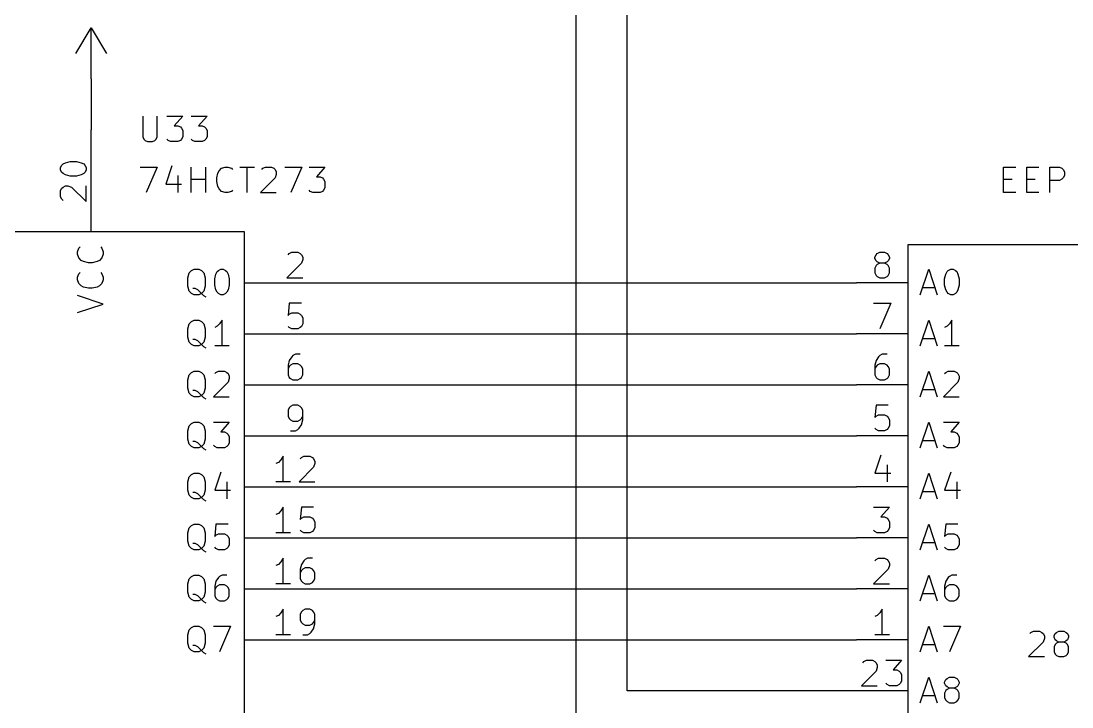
# Model space of a CAD drawing. Extents: x 0.4 to 11.3, y -7.9 to -0.4.
# Drawn here: x 3.512 to 5.572, y -5.432 to -4.086 of the extents above; entities that cross this region are included whole.
import ezdxf

# ---------------------------------------------------------------- set-up
doc = ezdxf.new("R2010")
doc.units = 0
doc.header["$MEASUREMENT"] = 0
for name, color, linetype in [('CYAN2', 4, 'CONTINUOUS'), ('GREEN3', 91, 'CONTINUOUS'), ('LYELLOW', 51, 'CONTINUOUS'), ('RED2', 1, 'CONTINUOUS'), ('RED3', 11, 'CONTINUOUS')]:
    doc.layers.add(name, color=color, linetype=linetype)

msp = doc.modelspace()

# ---------------------------------------------------------------- linework, layer by layer
at = {"layer": 'CYAN2', "linetype": 'CONTINUOUS'}
for p, q in [((3.7507, -4.2728), (3.7507, -4.3133)), ((3.7792, -4.3133), (3.7792, -4.2728)), ((3.7983, -4.2728), (3.8292, -4.2728)), ((3.8292, -4.2728), (3.8126, -4.2919)), ((3.8459, -4.2728), (3.8769, -4.2728)), ((3.8769, -4.2728), (3.8602, -4.2919)), ((3.8126, -4.2919), (3.8197, -4.2919)), ((3.8197, -4.2919), (3.8245, -4.2942)), ((3.8245, -4.2942), (3.8269, -4.2966)), ((3.8269, -4.2966), (3.8292, -4.3014)), ((3.8292, -4.3014), (3.8292, -4.3133)), ((3.8602, -4.2919), (3.8673, -4.2919)), ((3.8673, -4.2919), (3.8721, -4.2942)), ((3.8721, -4.2942), (3.8745, -4.2966)), ((3.8745, -4.2966), (3.8769, -4.3014)), ((3.8769, -4.3014), (3.8769, -4.3133)), ((3.7507, -4.3133), (3.753, -4.318)), ((3.753, -4.318), (3.7554, -4.3204)), ((3.7554, -4.3204), (3.7602, -4.3228)), ((3.7602, -4.3228), (3.7697, -4.3228)), ((3.7697, -4.3228), (3.7745, -4.3204)), ((3.7745, -4.3204), (3.7769, -4.318)), ((3.7769, -4.318), (3.7792, -4.3133)), ((3.8007, -4.3204), (3.7983, -4.318)), ((3.8054, -4.3228), (3.8007, -4.3204)), ((3.8197, -4.3228), (3.8054, -4.3228)), ((3.8245, -4.3204), (3.8197, -4.3228)), ((3.8269, -4.318), (3.8245, -4.3204)), ((3.8292, -4.3133), (3.8269, -4.318)), ((3.8483, -4.3204), (3.8459, -4.318)), ((3.853, -4.3228), (3.8483, -4.3204)), ((3.8673, -4.3228), (3.853, -4.3228)), ((3.8721, -4.3204), (3.8673, -4.3228)), ((3.8745, -4.318), (3.8721, -4.3204)), ((3.8769, -4.3133), (3.8745, -4.318)), ((3.7459, -4.3728), (3.7792, -4.3728)), ((3.7792, -4.3728), (3.7578, -4.4228)), ((3.8078, -4.3704), (3.7959, -4.4061)), ((3.8459, -4.4228), (3.8459, -4.3728)), ((3.8745, -4.4228), (3.8745, -4.3728)), ((3.8959, -4.3942), (3.8983, -4.3847)), ((3.8983, -4.3847), (3.9007, -4.3799)), ((3.9007, -4.3799), (3.9054, -4.3752)), ((3.9054, -4.3752), (3.9126, -4.3728)), ((3.9126, -4.3728), (3.9173, -4.3728)), ((3.9173, -4.3728), (3.9245, -4.3752)), ((3.9245, -4.3752), (3.9269, -4.3776)), ((3.9411, -4.3728), (3.9697, -4.3728)), ((3.9554, -4.4228), (3.9554, -4.3728)), ((3.984, -4.3776), (3.9864, -4.3752)), ((3.9864, -4.3752), (3.9911, -4.3728)), ((3.9911, -4.3728), (4.003, -4.3728)), ((4.003, -4.3728), (4.0078, -4.3752)), ((4.0078, -4.3752), (4.0102, -4.3776)), ((4.0102, -4.3776), (4.0126, -4.3823)), ((4.0126, -4.3871), (4.0102, -4.3942)), ((4.0126, -4.3823), (4.0126, -4.3871)), ((4.0292, -4.3728), (4.0626, -4.3728)), ((4.0626, -4.3728), (4.0411, -4.4228)), ((4.0769, -4.3728), (4.1078, -4.3728)), ((4.1078, -4.3728), (4.0911, -4.3919)), ((5.4381, -4.4228), (5.4381, -4.3728)), ((5.4381, -4.3728), (5.4619, -4.3728)), ((5.4833, -4.4228), (5.4833, -4.3728)), ((5.4833, -4.3728), (5.5071, -4.3728)), ((5.5286, -4.4228), (5.5286, -4.3728)), ((5.5286, -4.3728), (5.5476, -4.3728)), ((5.5476, -4.3728), (5.5524, -4.3752)), ((5.5524, -4.3752), (5.5548, -4.3776)), ((5.5548, -4.3776), (5.5571, -4.3823)), ((5.5571, -4.3823), (5.5571, -4.3895)), ((3.7959, -4.4061), (3.8269, -4.4061)), ((3.8197, -4.3895), (3.8197, -4.4228)), ((3.8459, -4.3966), (3.8745, -4.3966)), ((3.8959, -4.4014), (3.8959, -4.3942)), ((3.8983, -4.4109), (3.8959, -4.4014)), ((4.0102, -4.3942), (3.9816, -4.4228)), ((4.0911, -4.3919), (4.0983, -4.3919)), ((4.0983, -4.3919), (4.103, -4.3942)), ((4.103, -4.3942), (4.1054, -4.3966)), ((4.1054, -4.3966), (4.1078, -4.4014)), ((4.1078, -4.4014), (4.1078, -4.4133)), ((5.4381, -4.3966), (5.4548, -4.3966)), ((5.4833, -4.3966), (5.5, -4.3966)), ((5.5476, -4.399), (5.5286, -4.399)), ((5.5524, -4.3966), (5.5476, -4.399)), ((5.5548, -4.3942), (5.5524, -4.3966)), ((5.5571, -4.3895), (5.5548, -4.3942)), ((3.9007, -4.4157), (3.8983, -4.4109)), ((3.9054, -4.4204), (3.9007, -4.4157)), ((3.9126, -4.4228), (3.9054, -4.4204)), ((3.9173, -4.4228), (3.9126, -4.4228)), ((3.9245, -4.4204), (3.9173, -4.4228)), ((3.9269, -4.418), (3.9245, -4.4204)), ((3.9816, -4.4228), (4.0126, -4.4228)), ((4.0792, -4.4204), (4.0769, -4.418)), ((4.084, -4.4228), (4.0792, -4.4204)), ((4.0983, -4.4228), (4.084, -4.4228)), ((4.103, -4.4204), (4.0983, -4.4228)), ((4.1054, -4.418), (4.103, -4.4204)), ((4.1078, -4.4133), (4.1054, -4.418)), ((5.4619, -4.4228), (5.4381, -4.4228)), ((5.5071, -4.4228), (5.4833, -4.4228)), ((3.6255, -4.5319), (3.6279, -4.5295)), ((3.6684, -4.5295), (3.6708, -4.5319)), ((3.6231, -4.539), (3.6255, -4.5319)), ((3.6231, -4.5438), (3.6231, -4.539)), ((3.6255, -4.5509), (3.6231, -4.5438)), ((3.6303, -4.5557), (3.6255, -4.5509)), ((3.6708, -4.5509), (3.666, -4.5557)), ((3.6708, -4.5319), (3.6731, -4.539)), ((3.6731, -4.5438), (3.6708, -4.5509)), ((3.6731, -4.539), (3.6731, -4.5438)), ((3.635, -4.5581), (3.6303, -4.5557)), ((3.6446, -4.5605), (3.635, -4.5581)), ((3.6517, -4.5605), (3.6446, -4.5605)), ((3.6612, -4.5581), (3.6517, -4.5605)), ((3.666, -4.5557), (3.6612, -4.5581)), ((3.6231, -4.589), (3.6255, -4.5819)), ((3.6231, -4.5938), (3.6231, -4.589)), ((3.6255, -4.5819), (3.6279, -4.5795)), ((3.6684, -4.5795), (3.6708, -4.5819)), ((3.6708, -4.5819), (3.6731, -4.589)), ((3.6731, -4.589), (3.6731, -4.5938)), ((3.8395, -4.5898), (3.8419, -4.5803)), ((3.8395, -4.6065), (3.8395, -4.5898)), ((3.8419, -4.5803), (3.8467, -4.5755)), ((3.8467, -4.5755), (3.8514, -4.5731)), ((3.8514, -4.5731), (3.8609, -4.5731)), ((3.8609, -4.5731), (3.8657, -4.5755)), ((3.8657, -4.5755), (3.8705, -4.5803)), ((3.8705, -4.5803), (3.8729, -4.5898)), ((3.8729, -4.5898), (3.8729, -4.6065)), ((3.8919, -4.5922), (3.8943, -4.5827)), ((3.8919, -4.6041), (3.8919, -4.5922)), ((3.8943, -4.5827), (3.8967, -4.5779)), ((3.8967, -4.5779), (3.899, -4.5755)), ((3.899, -4.5755), (3.9038, -4.5731)), ((3.9038, -4.5731), (3.9086, -4.5731)), ((3.9086, -4.5731), (3.9133, -4.5755)), ((3.9133, -4.5755), (3.9157, -4.5779)), ((3.9157, -4.5779), (3.9181, -4.5827)), ((3.9181, -4.5827), (3.9205, -4.5922)), ((3.9205, -4.5922), (3.9205, -4.6041)), ((5.2748, -4.6231), (5.2914, -4.5731)), ((5.2914, -4.5731), (5.3081, -4.6231)), ((5.3224, -4.5922), (5.3248, -4.5827)), ((5.3224, -4.6041), (5.3224, -4.5922)), ((5.3248, -4.5827), (5.3271, -4.5779)), ((5.3271, -4.5779), (5.3295, -4.5755)), ((5.3295, -4.5755), (5.3343, -4.5731)), ((5.3343, -4.5731), (5.339, -4.5731)), ((5.339, -4.5731), (5.3438, -4.5755)), ((5.3438, -4.5755), (5.3462, -4.5779)), ((5.3462, -4.5779), (5.3486, -4.5827)), ((5.3486, -4.5827), (5.351, -4.5922)), ((5.351, -4.5922), (5.351, -4.6041)), ((3.6255, -4.6009), (3.6231, -4.5938)), ((3.6303, -4.6057), (3.6255, -4.6009)), ((3.635, -4.6081), (3.6303, -4.6057)), ((3.6446, -4.6105), (3.635, -4.6081)), ((3.6517, -4.6105), (3.6446, -4.6105)), ((3.6612, -4.6081), (3.6517, -4.6105)), ((3.666, -4.6057), (3.6612, -4.6081)), ((3.6708, -4.6009), (3.666, -4.6057)), ((3.6731, -4.5938), (3.6708, -4.6009)), ((3.8419, -4.616), (3.8395, -4.6065)), ((3.8538, -4.6112), (3.849, -4.6112)), ((3.8586, -4.6136), (3.8538, -4.6112)), ((3.8657, -4.6208), (3.8586, -4.6136)), ((3.8729, -4.6065), (3.8705, -4.616)), ((3.8943, -4.6136), (3.8919, -4.6041)), ((3.8967, -4.6184), (3.8943, -4.6136)), ((3.9181, -4.6136), (3.9157, -4.6184)), ((3.9205, -4.6041), (3.9181, -4.6136)), ((5.2795, -4.6088), (5.3033, -4.6088)), ((5.3248, -4.6136), (5.3224, -4.6041)), ((5.3271, -4.6184), (5.3248, -4.6136)), ((5.3486, -4.6136), (5.3462, -4.6184)), ((5.351, -4.6041), (5.3486, -4.6136)), ((3.6731, -4.6414), (3.6231, -4.6248)), ((3.8467, -4.6208), (3.8419, -4.616)), ((3.8514, -4.6231), (3.8467, -4.6208)), ((3.8609, -4.6231), (3.8514, -4.6231)), ((3.8657, -4.6208), (3.8609, -4.6231)), ((3.8705, -4.616), (3.8657, -4.6208)), ((3.8705, -4.6255), (3.8657, -4.6208)), ((3.8752, -4.6279), (3.8705, -4.6255)), ((3.899, -4.6208), (3.8967, -4.6184)), ((3.9038, -4.6231), (3.899, -4.6208)), ((3.9086, -4.6231), (3.9038, -4.6231)), ((3.9133, -4.6208), (3.9086, -4.6231)), ((3.9157, -4.6184), (3.9133, -4.6208)), ((5.3295, -4.6208), (5.3271, -4.6184)), ((5.3343, -4.6231), (5.3295, -4.6208)), ((5.339, -4.6231), (5.3343, -4.6231)), ((5.3438, -4.6208), (5.339, -4.6231)), ((5.3462, -4.6184), (5.3438, -4.6208)), ((3.6231, -4.6581), (3.6731, -4.6414)), ((3.8419, -4.6803), (3.8467, -4.6755)), ((3.8467, -4.6755), (3.8514, -4.6731)), ((3.8514, -4.6731), (3.8609, -4.6731)), ((3.8609, -4.6731), (3.8657, -4.6755)), ((3.8657, -4.6755), (3.8705, -4.6803)), ((3.9062, -4.6731), (3.9014, -4.6803)), ((3.9062, -4.7231), (3.9062, -4.6731)), ((5.2748, -4.7231), (5.2914, -4.6731)), ((5.2914, -4.6731), (5.3081, -4.7231)), ((5.3367, -4.6731), (5.3319, -4.6803)), ((5.3367, -4.7231), (5.3367, -4.6731)), ((3.8395, -4.6898), (3.8419, -4.6803)), ((3.8395, -4.7065), (3.8395, -4.6898)), ((3.8705, -4.6803), (3.8729, -4.6898)), ((3.8729, -4.6898), (3.8729, -4.7065)), ((3.8967, -4.685), (3.8919, -4.6874)), ((3.9014, -4.6803), (3.8967, -4.685)), ((5.3271, -4.685), (5.3224, -4.6874)), ((5.3319, -4.6803), (5.3271, -4.685)), ((3.8419, -4.716), (3.8395, -4.7065)), ((3.8467, -4.7208), (3.8419, -4.716)), ((3.8538, -4.7112), (3.849, -4.7112)), ((3.8586, -4.7136), (3.8538, -4.7112)), ((3.8657, -4.7208), (3.8586, -4.7136)), ((3.8705, -4.716), (3.8657, -4.7208)), ((3.8729, -4.7065), (3.8705, -4.716)), ((5.2795, -4.7088), (5.3033, -4.7088)), ((3.8514, -4.7231), (3.8467, -4.7208)), ((3.8609, -4.7231), (3.8514, -4.7231)), ((3.8657, -4.7208), (3.8609, -4.7231)), ((3.8705, -4.7255), (3.8657, -4.7208)), ((3.8752, -4.7279), (3.8705, -4.7255)), ((3.9205, -4.7231), (3.8919, -4.7231)), ((5.351, -4.7231), (5.3224, -4.7231)), ((3.8419, -4.7803), (3.8467, -4.7755)), ((3.8467, -4.7755), (3.8514, -4.7731)), ((3.8514, -4.7731), (3.8609, -4.7731)), ((3.8609, -4.7731), (3.8657, -4.7755)), ((3.8657, -4.7755), (3.8705, -4.7803)), ((3.8919, -4.7779), (3.8943, -4.7755)), ((3.8943, -4.7755), (3.899, -4.7731)), ((3.899, -4.7731), (3.911, -4.7731)), ((3.911, -4.7731), (3.9157, -4.7755)), ((3.9157, -4.7755), (3.9181, -4.7779)), ((3.9181, -4.7779), (3.9205, -4.7827)), ((5.2748, -4.8231), (5.2914, -4.7731)), ((5.2914, -4.7731), (5.3081, -4.8231)), ((5.3224, -4.7779), (5.3248, -4.7755)), ((5.3248, -4.7755), (5.3295, -4.7731)), ((5.3295, -4.7731), (5.3414, -4.7731)), ((5.3414, -4.7731), (5.3462, -4.7755)), ((5.3462, -4.7755), (5.3486, -4.7779)), ((5.3486, -4.7779), (5.351, -4.7827)), ((3.8395, -4.7898), (3.8419, -4.7803)), ((3.8395, -4.8065), (3.8395, -4.7898)), ((3.8705, -4.7803), (3.8729, -4.7898)), ((3.8729, -4.7898), (3.8729, -4.8065)), ((3.9181, -4.7946), (3.8895, -4.8231)), ((3.9205, -4.7874), (3.9181, -4.7946)), ((3.9205, -4.7827), (3.9205, -4.7874)), ((5.3486, -4.7946), (5.32, -4.8231)), ((5.351, -4.7874), (5.3486, -4.7946)), ((5.351, -4.7827), (5.351, -4.7874)), ((3.8419, -4.816), (3.8395, -4.8065)), ((3.8467, -4.8208), (3.8419, -4.816)), ((3.8538, -4.8112), (3.849, -4.8112)), ((3.8586, -4.8136), (3.8538, -4.8112)), ((3.8657, -4.8208), (3.8586, -4.8136)), ((3.8705, -4.816), (3.8657, -4.8208)), ((3.8729, -4.8065), (3.8705, -4.816)), ((5.2795, -4.8088), (5.3033, -4.8088)), ((3.8514, -4.8231), (3.8467, -4.8208)), ((3.8609, -4.8231), (3.8514, -4.8231)), ((3.8657, -4.8208), (3.8609, -4.8231)), ((3.8705, -4.8255), (3.8657, -4.8208)), ((3.8752, -4.8279), (3.8705, -4.8255)), ((3.8895, -4.8231), (3.9205, -4.8231)), ((5.32, -4.8231), (5.351, -4.8231)), ((3.8395, -4.8898), (3.8419, -4.8803)), ((3.8419, -4.8803), (3.8467, -4.8755)), ((3.8467, -4.8755), (3.8514, -4.8731)), ((3.8514, -4.8731), (3.8609, -4.8731)), ((3.8609, -4.8731), (3.8657, -4.8755)), ((3.8657, -4.8755), (3.8705, -4.8803)), ((3.8705, -4.8803), (3.8729, -4.8898)), ((3.8895, -4.8731), (3.9205, -4.8731)), ((3.9205, -4.8731), (3.9038, -4.8922)), ((5.2748, -4.9231), (5.2914, -4.8731)), ((5.2914, -4.8731), (5.3081, -4.9231)), ((5.32, -4.8731), (5.351, -4.8731)), ((5.351, -4.8731), (5.3343, -4.8922)), ((3.8395, -4.9065), (3.8395, -4.8898)), ((3.8729, -4.8898), (3.8729, -4.9065)), ((3.9038, -4.8922), (3.911, -4.8922)), ((3.911, -4.8922), (3.9157, -4.8946)), ((3.9157, -4.8946), (3.9181, -4.8969)), ((3.9181, -4.8969), (3.9205, -4.9017)), ((3.9205, -4.9017), (3.9205, -4.9136)), ((5.3343, -4.8922), (5.3414, -4.8922)), ((5.3414, -4.8922), (5.3462, -4.8946)), ((5.3462, -4.8946), (5.3486, -4.8969)), ((5.3486, -4.8969), (5.351, -4.9017)), ((5.351, -4.9017), (5.351, -4.9136)), ((3.8419, -4.916), (3.8395, -4.9065)), ((3.8467, -4.9208), (3.8419, -4.916)), ((3.8514, -4.9231), (3.8467, -4.9208)), ((3.8538, -4.9112), (3.849, -4.9112)), ((3.8586, -4.9136), (3.8538, -4.9112)), ((3.8657, -4.9208), (3.8586, -4.9136)), ((3.8657, -4.9208), (3.8609, -4.9231)), ((3.8705, -4.916), (3.8657, -4.9208)), ((3.8705, -4.9255), (3.8657, -4.9208)), ((3.8729, -4.9065), (3.8705, -4.916)), ((3.8919, -4.9208), (3.8895, -4.9184)), ((3.8967, -4.9231), (3.8919, -4.9208)), ((3.9157, -4.9208), (3.911, -4.9231)), ((3.9181, -4.9184), (3.9157, -4.9208)), ((3.9205, -4.9136), (3.9181, -4.9184)), ((5.2795, -4.9088), (5.3033, -4.9088)), ((5.3224, -4.9208), (5.32, -4.9184)), ((5.3271, -4.9231), (5.3224, -4.9208)), ((5.3462, -4.9208), (5.3414, -4.9231)), ((5.3486, -4.9184), (5.3462, -4.9208)), ((5.351, -4.9136), (5.3486, -4.9184)), ((3.8609, -4.9231), (3.8514, -4.9231)), ((3.8752, -4.9279), (3.8705, -4.9255)), ((3.911, -4.9231), (3.8967, -4.9231)), ((5.3414, -4.9231), (5.3271, -4.9231)), ((3.8395, -4.9898), (3.8419, -4.9803)), ((3.8419, -4.9803), (3.8467, -4.9755)), ((3.8467, -4.9755), (3.8514, -4.9731)), ((3.8514, -4.9731), (3.8609, -4.9731)), ((3.8609, -4.9731), (3.8657, -4.9755)), ((3.8657, -4.9755), (3.8705, -4.9803)), ((3.8705, -4.9803), (3.8729, -4.9898)), ((3.9038, -4.9708), (3.8919, -5.0065)), ((5.2748, -5.0231), (5.2914, -4.9731)), ((5.2914, -4.9731), (5.3081, -5.0231)), ((5.3343, -4.9708), (5.3224, -5.0065)), ((3.8395, -5.0065), (3.8395, -4.9898)), ((3.8729, -4.9898), (3.8729, -5.0065)), ((3.9157, -4.9898), (3.9157, -5.0231)), ((5.3462, -4.9898), (5.3462, -5.0231)), ((3.8419, -5.016), (3.8395, -5.0065)), ((3.8467, -5.0208), (3.8419, -5.016)), ((3.8514, -5.0231), (3.8467, -5.0208)), ((3.8538, -5.0112), (3.849, -5.0112)), ((3.8609, -5.0231), (3.8514, -5.0231)), ((3.8586, -5.0136), (3.8538, -5.0112)), ((3.8657, -5.0208), (3.8586, -5.0136)), ((3.8657, -5.0208), (3.8609, -5.0231)), ((3.8705, -5.016), (3.8657, -5.0208)), ((3.8705, -5.0255), (3.8657, -5.0208)), ((3.8729, -5.0065), (3.8705, -5.016)), ((3.8752, -5.0279), (3.8705, -5.0255)), ((3.8919, -5.0065), (3.9229, -5.0065)), ((5.2795, -5.0088), (5.3033, -5.0088)), ((5.3224, -5.0065), (5.3533, -5.0065)), ((3.8395, -5.0898), (3.8419, -5.0803)), ((3.8419, -5.0803), (3.8467, -5.0755)), ((3.8467, -5.0755), (3.8514, -5.0731)), ((3.8514, -5.0731), (3.8609, -5.0731)), ((3.8609, -5.0731), (3.8657, -5.0755)), ((3.8657, -5.0755), (3.8705, -5.0803)), ((3.8705, -5.0803), (3.8729, -5.0898)), ((3.8943, -5.0731), (3.8919, -5.0969)), ((3.9181, -5.0731), (3.8943, -5.0731)), ((5.2748, -5.1231), (5.2914, -5.0731)), ((5.2914, -5.0731), (5.3081, -5.1231)), ((5.3248, -5.0731), (5.3224, -5.0969)), ((5.3486, -5.0731), (5.3248, -5.0731)), ((3.8395, -5.1065), (3.8395, -5.0898)), ((3.8419, -5.116), (3.8395, -5.1065)), ((3.8729, -5.1065), (3.8705, -5.116)), ((3.8729, -5.0898), (3.8729, -5.1065)), ((3.8919, -5.0969), (3.8943, -5.0946)), ((3.8943, -5.0946), (3.899, -5.0922)), ((3.899, -5.0922), (3.911, -5.0922)), ((3.911, -5.0922), (3.9157, -5.0946)), ((3.9157, -5.0946), (3.9181, -5.0969)), ((3.9181, -5.0969), (3.9205, -5.1017)), ((3.9205, -5.1017), (3.9205, -5.1136)), ((5.3224, -5.0969), (5.3248, -5.0946)), ((5.3248, -5.0946), (5.3295, -5.0922)), ((5.3295, -5.0922), (5.3414, -5.0922)), ((5.3414, -5.0922), (5.3462, -5.0946)), ((5.3462, -5.0946), (5.3486, -5.0969)), ((5.3486, -5.0969), (5.351, -5.1017)), ((5.351, -5.1017), (5.351, -5.1136)), ((3.8467, -5.1208), (3.8419, -5.116)), ((3.8514, -5.1231), (3.8467, -5.1208)), ((3.8538, -5.1112), (3.849, -5.1112)), ((3.8609, -5.1231), (3.8514, -5.1231)), ((3.8586, -5.1136), (3.8538, -5.1112)), ((3.8657, -5.1208), (3.8586, -5.1136)), ((3.8657, -5.1208), (3.8609, -5.1231)), ((3.8705, -5.116), (3.8657, -5.1208)), ((3.8705, -5.1255), (3.8657, -5.1208)), ((3.8752, -5.1279), (3.8705, -5.1255)), ((3.8943, -5.1208), (3.8919, -5.1184)), ((3.899, -5.1231), (3.8943, -5.1208)), ((3.911, -5.1231), (3.899, -5.1231)), ((3.9157, -5.1208), (3.911, -5.1231)), ((3.9181, -5.1184), (3.9157, -5.1208)), ((3.9205, -5.1136), (3.9181, -5.1184)), ((5.2795, -5.1088), (5.3033, -5.1088)), ((5.3248, -5.1208), (5.3224, -5.1184)), ((5.3295, -5.1231), (5.3248, -5.1208)), ((5.3414, -5.1231), (5.3295, -5.1231)), ((5.3462, -5.1208), (5.3414, -5.1231)), ((5.3486, -5.1184), (5.3462, -5.1208)), ((5.351, -5.1136), (5.3486, -5.1184)), ((3.8395, -5.1898), (3.8419, -5.1803)), ((3.8395, -5.2065), (3.8395, -5.1898)), ((3.8419, -5.1803), (3.8467, -5.1755)), ((3.8467, -5.1755), (3.8514, -5.1731)), ((3.8514, -5.1731), (3.8609, -5.1731)), ((3.8609, -5.1731), (3.8657, -5.1755)), ((3.8657, -5.1755), (3.8705, -5.1803)), ((3.8705, -5.1803), (3.8729, -5.1898)), ((3.8729, -5.1898), (3.8729, -5.2065)), ((3.8943, -5.185), (3.8919, -5.1946)), ((3.899, -5.1779), (3.8943, -5.185)), ((3.9014, -5.1755), (3.899, -5.1779)), ((3.9062, -5.1731), (3.9014, -5.1755)), ((3.9157, -5.1731), (3.9062, -5.1731)), ((5.2748, -5.2231), (5.2914, -5.1731)), ((5.2914, -5.1731), (5.3081, -5.2231)), ((5.3248, -5.185), (5.3224, -5.1946)), ((5.3295, -5.1779), (5.3248, -5.185)), ((5.3319, -5.1755), (5.3295, -5.1779)), ((5.3367, -5.1731), (5.3319, -5.1755)), ((5.3462, -5.1731), (5.3367, -5.1731)), ((3.8419, -5.216), (3.8395, -5.2065)), ((3.8729, -5.2065), (3.8705, -5.216)), ((3.8919, -5.1946), (3.8919, -5.2136)), ((3.8943, -5.1969), (3.8919, -5.2017)), ((3.8967, -5.1946), (3.8943, -5.1969)), ((3.9014, -5.1922), (3.8967, -5.1946)), ((3.911, -5.1922), (3.9014, -5.1922)), ((3.9157, -5.1946), (3.911, -5.1922)), ((3.9181, -5.1969), (3.9157, -5.1946)), ((3.9205, -5.2017), (3.9181, -5.1969)), ((3.9205, -5.2136), (3.9205, -5.2017)), ((5.2795, -5.2088), (5.3033, -5.2088)), ((5.3224, -5.1946), (5.3224, -5.2136)), ((5.3248, -5.1969), (5.3224, -5.2017)), ((5.3271, -5.1946), (5.3248, -5.1969)), ((5.3319, -5.1922), (5.3271, -5.1946)), ((5.3414, -5.1922), (5.3319, -5.1922)), ((5.3462, -5.1946), (5.3414, -5.1922)), ((5.3486, -5.1969), (5.3462, -5.1946)), ((5.351, -5.2017), (5.3486, -5.1969)), ((5.351, -5.2136), (5.351, -5.2017)), ((3.8467, -5.2208), (3.8419, -5.216)), ((3.8514, -5.2231), (3.8467, -5.2208)), ((3.8538, -5.2112), (3.849, -5.2112)), ((3.8609, -5.2231), (3.8514, -5.2231)), ((3.8586, -5.2136), (3.8538, -5.2112)), ((3.8657, -5.2208), (3.8586, -5.2136)), ((3.8657, -5.2208), (3.8609, -5.2231)), ((3.8705, -5.216), (3.8657, -5.2208)), ((3.8705, -5.2255), (3.8657, -5.2208)), ((3.8752, -5.2279), (3.8705, -5.2255)), ((3.8919, -5.2136), (3.8943, -5.2184)), ((3.8943, -5.2184), (3.8967, -5.2208)), ((3.8967, -5.2208), (3.9014, -5.2231)), ((3.9014, -5.2231), (3.911, -5.2231)), ((3.911, -5.2231), (3.9157, -5.2208)), ((3.9157, -5.2208), (3.9181, -5.2184)), ((3.9181, -5.2184), (3.9205, -5.2136)), ((5.3224, -5.2136), (5.3248, -5.2184)), ((5.3248, -5.2184), (5.3271, -5.2208)), ((5.3271, -5.2208), (5.3319, -5.2231)), ((5.3319, -5.2231), (5.3414, -5.2231)), ((5.3414, -5.2231), (5.3462, -5.2208)), ((5.3462, -5.2208), (5.3486, -5.2184)), ((5.3486, -5.2184), (5.351, -5.2136)), ((3.8395, -5.2898), (3.8419, -5.2803)), ((3.8395, -5.3065), (3.8395, -5.2898)), ((3.8419, -5.2803), (3.8467, -5.2755)), ((3.8467, -5.2755), (3.8514, -5.2731)), ((3.8514, -5.2731), (3.8609, -5.2731)), ((3.8609, -5.2731), (3.8657, -5.2755)), ((3.8657, -5.2755), (3.8705, -5.2803)), ((3.8705, -5.2803), (3.8729, -5.2898)), ((3.8729, -5.2898), (3.8729, -5.3065)), ((3.8895, -5.2731), (3.9229, -5.2731)), ((3.9229, -5.2731), (3.9014, -5.3231)), ((5.2748, -5.3231), (5.2914, -5.2731)), ((5.2914, -5.2731), (5.3081, -5.3231)), ((5.32, -5.2731), (5.3533, -5.2731)), ((5.3533, -5.2731), (5.3319, -5.3231)), ((3.8419, -5.316), (3.8395, -5.3065)), ((3.8538, -5.3112), (3.849, -5.3112)), ((3.8586, -5.3136), (3.8538, -5.3112)), ((3.8657, -5.3208), (3.8586, -5.3136)), ((3.8729, -5.3065), (3.8705, -5.316)), ((5.2795, -5.3088), (5.3033, -5.3088)), ((3.8467, -5.3208), (3.8419, -5.316)), ((3.8514, -5.3231), (3.8467, -5.3208)), ((3.8609, -5.3231), (3.8514, -5.3231)), ((3.8657, -5.3208), (3.8609, -5.3231)), ((3.8705, -5.316), (3.8657, -5.3208)), ((3.8705, -5.3255), (3.8657, -5.3208)), ((3.8752, -5.3279), (3.8705, -5.3255)), ((5.2748, -5.4231), (5.2914, -5.3731)), ((5.2914, -5.3731), (5.3081, -5.4231)), ((5.3248, -5.3779), (5.3271, -5.3755)), ((5.3271, -5.3755), (5.3319, -5.3731)), ((5.3319, -5.3731), (5.3414, -5.3731)), ((5.3414, -5.3731), (5.3462, -5.3755)), ((5.3462, -5.3755), (5.3486, -5.3779)), ((5.3224, -5.3827), (5.3248, -5.3779)), ((5.3224, -5.385), (5.3224, -5.3827)), ((5.3248, -5.3898), (5.3224, -5.385)), ((5.3271, -5.3922), (5.3248, -5.3898)), ((5.3319, -5.3946), (5.3271, -5.3922)), ((5.3319, -5.3946), (5.3271, -5.3969)), ((5.3414, -5.3946), (5.3319, -5.3946)), ((5.3462, -5.3922), (5.3414, -5.3946)), ((5.3462, -5.3969), (5.3414, -5.3946)), ((5.3486, -5.3898), (5.3462, -5.3922)), ((5.3486, -5.3779), (5.351, -5.3827)), ((5.351, -5.385), (5.3486, -5.3898)), ((5.351, -5.3827), (5.351, -5.385)), ((5.2795, -5.4088), (5.3033, -5.4088)), ((5.3248, -5.3993), (5.3224, -5.4041)), ((5.3224, -5.4041), (5.3224, -5.4136)), ((5.3224, -5.4136), (5.3248, -5.4184)), ((5.3271, -5.3969), (5.3248, -5.3993)), ((5.3486, -5.3993), (5.3462, -5.3969)), ((5.351, -5.4041), (5.3486, -5.3993)), ((5.3486, -5.4184), (5.351, -5.4136)), ((5.351, -5.4136), (5.351, -5.4041)), ((5.3248, -5.4184), (5.3271, -5.4208)), ((5.3271, -5.4208), (5.3319, -5.4231)), ((5.3319, -5.4231), (5.3414, -5.4231)), ((5.3414, -5.4231), (5.3462, -5.4208)), ((5.3462, -5.4208), (5.3486, -5.4184))]:
    msp.add_line(p, q, dxfattribs=at)
at = {"layer": 'GREEN3', "linetype": 'CONTINUOUS'}
for p, q in [((4.6, -5.5), (4.6, -3.1)), ((4.7, -5.4), (4.7, -3.2)), ((3.65, -4.2), (3.65, -4.3)), ((4.15, -4.6), (5.15, -4.6)), ((4.15, -4.7), (5.15, -4.7)), ((4.15, -4.8), (5.15, -4.8)), ((4.15, -4.9), (5.15, -4.9)), ((4.15, -5), (5.15, -5)), ((4.15, -5.1), (5.15, -5.1)), ((4.15, -5.2), (5.15, -5.2)), ((4.15, -5.3), (5.15, -5.3)), ((5.15, -5.4), (4.7, -5.4))]:
    msp.add_line(p, q, dxfattribs=at)
at = {"layer": 'LYELLOW', "linetype": 'CONTINUOUS'}
for p, q in [((3.95, -4.5), (3.35, -4.5)), ((3.95, -5.7), (3.95, -4.5)), ((5.25, -4.525), (5.25, -6.125)), ((5.275, -4.525), (5.25, -4.525)), ((5.95, -4.525), (5.275, -4.525))]:
    msp.add_line(p, q, dxfattribs=at)
at = {"layer": 'RED2', "linetype": 'CONTINUOUS'}
for p, q in [((3.62, -4.15), (3.65, -4.1)), ((3.65, -4.1), (3.68, -4.15)), ((3.65, -4.2), (3.65, -4.1)), ((3.65, -4.5), (3.65, -4.3)), ((3.95, -4.5), (3.35, -4.5)), ((3.95, -5.7), (3.95, -4.5)), ((5.25, -4.525), (5.25, -6.125)), ((5.275, -4.525), (5.25, -4.525)), ((5.95, -4.525), (5.275, -4.525)), ((3.95, -4.6), (4.15, -4.6)), ((5.25, -4.6), (5.15, -4.6)), ((3.95, -4.7), (4.15, -4.7)), ((5.25, -4.7), (5.15, -4.7)), ((3.95, -4.8), (4.15, -4.8)), ((5.25, -4.8), (5.15, -4.8)), ((3.95, -4.9), (4.15, -4.9)), ((5.25, -4.9), (5.15, -4.9)), ((3.95, -5), (4.15, -5)), ((5.25, -5), (5.15, -5)), ((3.95, -5.1), (4.15, -5.1)), ((5.25, -5.1), (5.15, -5.1)), ((3.95, -5.2), (4.15, -5.2)), ((5.25, -5.2), (5.15, -5.2)), ((5.4893, -5.2876), (5.4917, -5.2852)), ((5.4917, -5.2852), (5.4964, -5.2828)), ((5.4964, -5.2828), (5.5083, -5.2828)), ((5.5083, -5.2828), (5.5131, -5.2852)), ((5.5131, -5.2852), (5.5155, -5.2876)), ((5.5155, -5.2876), (5.5179, -5.2923)), ((5.5179, -5.2923), (5.5179, -5.2971)), ((5.5369, -5.2923), (5.5393, -5.2876)), ((5.5369, -5.2947), (5.5369, -5.2923)), ((5.5393, -5.2876), (5.5417, -5.2852)), ((5.5417, -5.2852), (5.5464, -5.2828)), ((5.5464, -5.2828), (5.556, -5.2828)), ((5.556, -5.2828), (5.5607, -5.2852)), ((5.5607, -5.2852), (5.5631, -5.2876)), ((5.5631, -5.2876), (5.5655, -5.2923)), ((5.5655, -5.2923), (5.5655, -5.2947)), ((3.95, -5.3), (4.15, -5.3)), ((5.25, -5.3), (5.15, -5.3)), ((5.5155, -5.3042), (5.4869, -5.3328)), ((5.5179, -5.2971), (5.5155, -5.3042)), ((5.5393, -5.2995), (5.5369, -5.2947)), ((5.5393, -5.309), (5.5369, -5.3138)), ((5.5369, -5.3138), (5.5369, -5.3233)), ((5.5417, -5.3019), (5.5393, -5.2995)), ((5.5417, -5.3066), (5.5393, -5.309)), ((5.5464, -5.3042), (5.5417, -5.3019)), ((5.5464, -5.3042), (5.5417, -5.3066)), ((5.556, -5.3042), (5.5464, -5.3042)), ((5.5607, -5.3019), (5.556, -5.3042)), ((5.5607, -5.3066), (5.556, -5.3042)), ((5.5631, -5.2995), (5.5607, -5.3019)), ((5.5631, -5.309), (5.5607, -5.3066)), ((5.5655, -5.2947), (5.5631, -5.2995)), ((5.5655, -5.3138), (5.5631, -5.309)), ((5.5655, -5.3233), (5.5655, -5.3138)), ((5.4869, -5.3328), (5.5179, -5.3328)), ((5.5369, -5.3233), (5.5393, -5.328)), ((5.5393, -5.328), (5.5417, -5.3304)), ((5.5417, -5.3304), (5.5464, -5.3328)), ((5.5464, -5.3328), (5.556, -5.3328)), ((5.556, -5.3328), (5.5607, -5.3304)), ((5.5607, -5.3304), (5.5631, -5.328)), ((5.5631, -5.328), (5.5655, -5.3233)), ((5.25, -5.4), (5.15, -5.4))]:
    msp.add_line(p, q, dxfattribs=at)
at = {"layer": 'RED3', "linetype": 'CONTINUOUS'}
for p, q in [((3.5923, -4.369), (3.5946, -4.3667)), ((3.5946, -4.3667), (3.5994, -4.3643)), ((3.5994, -4.3643), (3.6089, -4.3619)), ((3.6089, -4.3619), (3.6208, -4.3619)), ((3.6208, -4.3619), (3.6304, -4.3643)), ((3.6304, -4.3643), (3.6351, -4.3667)), ((3.6351, -4.3667), (3.6375, -4.369)), ((3.5899, -4.3738), (3.5923, -4.369)), ((3.5899, -4.3786), (3.5899, -4.3738)), ((3.5923, -4.3833), (3.5899, -4.3786)), ((3.5946, -4.3857), (3.5923, -4.3833)), ((3.5994, -4.3881), (3.5946, -4.3857)), ((3.6351, -4.3857), (3.6304, -4.3881)), ((3.6375, -4.3833), (3.6351, -4.3857)), ((3.6375, -4.369), (3.6399, -4.3738)), ((3.6399, -4.3786), (3.6375, -4.3833)), ((3.6399, -4.3738), (3.6399, -4.3786)), ((3.6089, -4.3905), (3.5994, -4.3881)), ((3.6208, -4.3905), (3.6089, -4.3905)), ((3.6304, -4.3881), (3.6208, -4.3905)), ((3.5899, -4.419), (3.5923, -4.4143)), ((3.5899, -4.4309), (3.5899, -4.419)), ((3.5923, -4.4143), (3.5946, -4.4119)), ((3.5946, -4.4119), (3.5994, -4.4095)), ((3.5994, -4.4095), (3.6042, -4.4095)), ((3.6042, -4.4095), (3.6113, -4.4119)), ((3.6113, -4.4119), (3.6399, -4.4405)), ((3.6399, -4.4405), (3.6399, -4.4095)), ((3.5923, -4.4357), (3.5899, -4.4309)), ((3.5946, -4.4381), (3.5923, -4.4357)), ((4.0357, -4.5446), (4.0381, -4.5423)), ((4.0381, -4.5423), (4.0429, -4.5399)), ((4.0429, -4.5399), (4.0548, -4.5399)), ((4.0548, -4.5399), (4.0595, -4.5423)), ((4.0595, -4.5423), (4.0619, -4.5446)), ((4.0619, -4.5446), (4.0643, -4.5494)), ((4.0643, -4.5494), (4.0643, -4.5542)), ((5.1857, -4.5494), (5.1881, -4.5446)), ((5.1857, -4.5518), (5.1857, -4.5494)), ((5.1881, -4.5565), (5.1857, -4.5518)), ((5.1881, -4.5446), (5.1905, -4.5423)), ((5.1905, -4.5423), (5.1952, -4.5399)), ((5.1952, -4.5399), (5.2048, -4.5399)), ((5.2048, -4.5399), (5.2095, -4.5423)), ((5.2095, -4.5423), (5.2119, -4.5446)), ((5.2119, -4.5446), (5.2143, -4.5494)), ((5.2143, -4.5518), (5.2119, -4.5565)), ((5.2143, -4.5494), (5.2143, -4.5518)), ((4.0619, -4.5613), (4.0333, -4.5899)), ((4.0643, -4.5542), (4.0619, -4.5613)), ((5.1881, -4.5661), (5.1857, -4.5708)), ((5.1857, -4.5708), (5.1857, -4.5804)), ((5.1905, -4.5589), (5.1881, -4.5565)), ((5.1905, -4.5637), (5.1881, -4.5661)), ((5.1952, -4.5613), (5.1905, -4.5589)), ((5.1952, -4.5613), (5.1905, -4.5637)), ((5.2048, -4.5613), (5.1952, -4.5613)), ((5.2095, -4.5589), (5.2048, -4.5613)), ((5.2095, -4.5637), (5.2048, -4.5613)), ((5.2119, -4.5565), (5.2095, -4.5589)), ((5.2119, -4.5661), (5.2095, -4.5637)), ((5.2143, -4.5708), (5.2119, -4.5661)), ((5.2143, -4.5804), (5.2143, -4.5708)), ((4.0333, -4.5899), (4.0643, -4.5899)), ((5.1857, -4.5804), (5.1881, -4.5851)), ((5.1881, -4.5851), (5.1905, -4.5875)), ((5.1905, -4.5875), (5.1952, -4.5899)), ((5.1952, -4.5899), (5.2048, -4.5899)), ((5.2048, -4.5899), (5.2095, -4.5875)), ((5.2095, -4.5875), (5.2119, -4.5851)), ((5.2119, -4.5851), (5.2143, -4.5804)), ((4.0381, -4.6399), (4.0357, -4.6637)), ((4.0619, -4.6399), (4.0381, -4.6399)), ((5.1833, -4.6399), (5.2167, -4.6399)), ((5.2167, -4.6399), (5.1952, -4.6899)), ((4.0357, -4.6637), (4.0381, -4.6613)), ((4.0381, -4.6613), (4.0429, -4.6589)), ((4.0429, -4.6589), (4.0548, -4.6589)), ((4.0548, -4.6589), (4.0595, -4.6613)), ((4.0595, -4.6613), (4.0619, -4.6637)), ((4.0619, -4.6637), (4.0643, -4.6684)), ((4.0643, -4.6684), (4.0643, -4.6804)), ((4.0381, -4.6875), (4.0357, -4.6851)), ((4.0429, -4.6899), (4.0381, -4.6875)), ((4.0548, -4.6899), (4.0429, -4.6899)), ((4.0595, -4.6875), (4.0548, -4.6899)), ((4.0619, -4.6851), (4.0595, -4.6875)), ((4.0643, -4.6804), (4.0619, -4.6851)), ((4.0381, -4.7518), (4.0357, -4.7613)), ((4.0429, -4.7446), (4.0381, -4.7518)), ((4.0452, -4.7423), (4.0429, -4.7446)), ((4.05, -4.7399), (4.0452, -4.7423)), ((4.0595, -4.7399), (4.05, -4.7399)), ((5.1881, -4.7518), (5.1857, -4.7613)), ((5.1929, -4.7446), (5.1881, -4.7518)), ((5.1952, -4.7423), (5.1929, -4.7446)), ((5.2, -4.7399), (5.1952, -4.7423)), ((5.2095, -4.7399), (5.2, -4.7399)), ((4.0357, -4.7613), (4.0357, -4.7804)), ((4.0381, -4.7637), (4.0357, -4.7684)), ((4.0405, -4.7613), (4.0381, -4.7637)), ((4.0452, -4.7589), (4.0405, -4.7613)), ((4.0548, -4.7589), (4.0452, -4.7589)), ((4.0595, -4.7613), (4.0548, -4.7589)), ((4.0619, -4.7637), (4.0595, -4.7613)), ((4.0643, -4.7684), (4.0619, -4.7637)), ((4.0643, -4.7804), (4.0643, -4.7684)), ((5.1857, -4.7613), (5.1857, -4.7804)), ((5.1881, -4.7637), (5.1857, -4.7684)), ((5.1905, -4.7613), (5.1881, -4.7637)), ((5.1952, -4.7589), (5.1905, -4.7613)), ((5.2048, -4.7589), (5.1952, -4.7589)), ((5.2095, -4.7613), (5.2048, -4.7589)), ((5.2119, -4.7637), (5.2095, -4.7613)), ((5.2143, -4.7684), (5.2119, -4.7637)), ((5.2143, -4.7804), (5.2143, -4.7684)), ((4.0357, -4.7804), (4.0381, -4.7851)), ((4.0381, -4.7851), (4.0405, -4.7875)), ((4.0405, -4.7875), (4.0452, -4.7899)), ((4.0452, -4.7899), (4.0548, -4.7899)), ((4.0548, -4.7899), (4.0595, -4.7875)), ((4.0595, -4.7875), (4.0619, -4.7851)), ((4.0619, -4.7851), (4.0643, -4.7804)), ((5.1857, -4.7804), (5.1881, -4.7851)), ((5.1881, -4.7851), (5.1905, -4.7875)), ((5.1905, -4.7875), (5.1952, -4.7899)), ((5.1952, -4.7899), (5.2048, -4.7899)), ((5.2048, -4.7899), (5.2095, -4.7875)), ((5.2095, -4.7875), (5.2119, -4.7851)), ((5.2119, -4.7851), (5.2143, -4.7804)), ((4.0452, -4.8399), (4.0405, -4.8423)), ((4.0548, -4.8399), (4.0452, -4.8399)), ((4.0595, -4.8423), (4.0548, -4.8399)), ((5.1881, -4.8399), (5.1857, -4.8637)), ((5.2119, -4.8399), (5.1881, -4.8399)), ((4.0381, -4.8446), (4.0357, -4.8494)), ((4.0357, -4.8494), (4.0357, -4.8613)), ((4.0405, -4.8423), (4.0381, -4.8446)), ((4.0619, -4.8446), (4.0595, -4.8423)), ((4.0643, -4.8494), (4.0619, -4.8446)), ((4.0643, -4.8684), (4.0643, -4.8494)), ((5.1881, -4.8613), (5.1929, -4.8589)), ((5.1929, -4.8589), (5.2048, -4.8589)), ((5.2048, -4.8589), (5.2095, -4.8613)), ((4.0357, -4.8613), (4.0381, -4.8661)), ((4.0381, -4.8661), (4.0405, -4.8684)), ((4.0405, -4.8684), (4.0452, -4.8708)), ((4.0452, -4.8708), (4.0548, -4.8708)), ((4.0548, -4.8708), (4.0595, -4.8684)), ((4.0571, -4.8851), (4.0619, -4.878)), ((4.0595, -4.8684), (4.0619, -4.8661)), ((4.0619, -4.8661), (4.0643, -4.8613)), ((4.0619, -4.878), (4.0643, -4.8684)), ((5.1857, -4.8637), (5.1881, -4.8613)), ((5.2095, -4.8613), (5.2119, -4.8637)), ((5.2119, -4.8637), (5.2143, -4.8684)), ((5.2143, -4.8804), (5.2119, -4.8851)), ((5.2143, -4.8684), (5.2143, -4.8804)), ((4.0405, -4.8899), (4.05, -4.8899)), ((4.05, -4.8899), (4.0548, -4.8875)), ((4.0548, -4.8875), (4.0571, -4.8851)), ((5.1881, -4.8875), (5.1857, -4.8851)), ((5.1929, -4.8899), (5.1881, -4.8875)), ((5.2048, -4.8899), (5.1929, -4.8899)), ((5.2095, -4.8875), (5.2048, -4.8899)), ((5.2119, -4.8851), (5.2095, -4.8875)), ((4.0262, -4.9399), (4.0214, -4.947)), ((4.0262, -4.9899), (4.0262, -4.9399)), ((4.0595, -4.9446), (4.0619, -4.9423)), ((4.0619, -4.9423), (4.0667, -4.9399)), ((4.0667, -4.9399), (4.0786, -4.9399)), ((4.0786, -4.9399), (4.0833, -4.9423)), ((4.0833, -4.9423), (4.0857, -4.9446)), ((5.1976, -4.9375), (5.1857, -4.9732)), ((4.0167, -4.9518), (4.0119, -4.9542)), ((4.0214, -4.947), (4.0167, -4.9518)), ((4.0857, -4.9613), (4.0571, -4.9899)), ((4.0857, -4.9446), (4.0881, -4.9494)), ((4.0881, -4.9542), (4.0857, -4.9613)), ((4.0881, -4.9494), (4.0881, -4.9542)), ((5.2095, -4.9565), (5.2095, -4.9899)), ((5.1857, -4.9732), (5.2167, -4.9732)), ((4.0405, -4.9899), (4.0119, -4.9899)), ((4.0571, -4.9899), (4.0881, -4.9899)), ((4.0262, -5.0399), (4.0214, -5.047)), ((4.0262, -5.0899), (4.0262, -5.0399)), ((4.0619, -5.0399), (4.0595, -5.0637)), ((4.0857, -5.0399), (4.0619, -5.0399)), ((5.1833, -5.0399), (5.2143, -5.0399)), ((5.2143, -5.0399), (5.1976, -5.0589)), ((4.0167, -5.0518), (4.0119, -5.0542)), ((4.0214, -5.047), (4.0167, -5.0518)), ((4.0595, -5.0637), (4.0619, -5.0613)), ((4.0619, -5.0613), (4.0667, -5.0589)), ((4.0667, -5.0589), (4.0786, -5.0589)), ((4.0786, -5.0589), (4.0833, -5.0613)), ((4.0833, -5.0613), (4.0857, -5.0637)), ((4.0857, -5.0637), (4.0881, -5.0684)), ((5.1976, -5.0589), (5.2048, -5.0589)), ((5.2048, -5.0589), (5.2095, -5.0613)), ((5.2095, -5.0613), (5.2119, -5.0637)), ((5.2119, -5.0637), (5.2143, -5.0684)), ((4.0619, -5.0875), (4.0595, -5.0851)), ((4.0667, -5.0899), (4.0619, -5.0875)), ((4.0833, -5.0875), (4.0786, -5.0899)), ((4.0857, -5.0851), (4.0833, -5.0875)), ((4.0881, -5.0804), (4.0857, -5.0851)), ((4.0881, -5.0684), (4.0881, -5.0804)), ((5.1857, -5.0875), (5.1833, -5.0851)), ((5.1905, -5.0899), (5.1857, -5.0875)), ((5.2095, -5.0875), (5.2048, -5.0899)), ((5.2119, -5.0851), (5.2095, -5.0875)), ((5.2143, -5.0804), (5.2119, -5.0851)), ((5.2143, -5.0684), (5.2143, -5.0804)), ((4.0405, -5.0899), (4.0119, -5.0899)), ((4.0786, -5.0899), (4.0667, -5.0899)), ((5.2048, -5.0899), (5.1905, -5.0899)), ((4.0214, -5.147), (4.0167, -5.1518)), ((4.0262, -5.1399), (4.0214, -5.147)), ((4.0262, -5.1899), (4.0262, -5.1399)), ((4.0667, -5.1446), (4.0619, -5.1518)), ((4.069, -5.1423), (4.0667, -5.1446)), ((4.0738, -5.1399), (4.069, -5.1423)), ((4.0833, -5.1399), (4.0738, -5.1399)), ((5.1857, -5.1446), (5.1881, -5.1423)), ((5.1881, -5.1423), (5.1929, -5.1399)), ((5.1929, -5.1399), (5.2048, -5.1399)), ((5.2048, -5.1399), (5.2095, -5.1423)), ((5.2095, -5.1423), (5.2119, -5.1446)), ((5.2119, -5.1446), (5.2143, -5.1494)), ((5.2143, -5.1494), (5.2143, -5.1542)), ((4.0167, -5.1518), (4.0119, -5.1542)), ((4.0619, -5.1518), (4.0595, -5.1613)), ((4.0595, -5.1613), (4.0595, -5.1804)), ((4.0619, -5.1637), (4.0595, -5.1684)), ((4.0643, -5.1613), (4.0619, -5.1637)), ((4.069, -5.1589), (4.0643, -5.1613)), ((4.0786, -5.1589), (4.069, -5.1589)), ((4.0833, -5.1613), (4.0786, -5.1589)), ((4.0857, -5.1637), (4.0833, -5.1613)), ((4.0881, -5.1684), (4.0857, -5.1637)), ((4.0881, -5.1804), (4.0881, -5.1684)), ((5.2119, -5.1613), (5.1833, -5.1899)), ((5.2143, -5.1542), (5.2119, -5.1613)), ((4.0405, -5.1899), (4.0119, -5.1899)), ((4.0595, -5.1804), (4.0619, -5.1851)), ((4.0619, -5.1851), (4.0643, -5.1875)), ((4.0643, -5.1875), (4.069, -5.1899)), ((4.069, -5.1899), (4.0786, -5.1899)), ((4.0786, -5.1899), (4.0833, -5.1875)), ((4.0833, -5.1875), (4.0857, -5.1851)), ((4.0857, -5.1851), (4.0881, -5.1804)), ((5.1833, -5.1899), (5.2143, -5.1899)), ((4.0167, -5.2518), (4.0119, -5.2542)), ((4.0214, -5.247), (4.0167, -5.2518)), ((4.0262, -5.2399), (4.0214, -5.247)), ((4.0262, -5.2899), (4.0262, -5.2399)), ((4.0619, -5.2446), (4.0595, -5.2494)), ((4.0595, -5.2494), (4.0595, -5.2613)), ((4.0643, -5.2423), (4.0619, -5.2446)), ((4.069, -5.2399), (4.0643, -5.2423)), ((4.0786, -5.2399), (4.069, -5.2399)), ((4.0833, -5.2423), (4.0786, -5.2399)), ((4.0857, -5.2446), (4.0833, -5.2423)), ((4.0881, -5.2494), (4.0857, -5.2446)), ((4.0881, -5.2684), (4.0881, -5.2494)), ((5.1905, -5.2518), (5.1857, -5.2542)), ((5.1952, -5.247), (5.1905, -5.2518)), ((5.2, -5.2399), (5.1952, -5.247)), ((5.2, -5.2899), (5.2, -5.2399)), ((4.0595, -5.2613), (4.0619, -5.2661)), ((4.0619, -5.2661), (4.0643, -5.2684)), ((4.0643, -5.2684), (4.069, -5.2708)), ((4.069, -5.2708), (4.0786, -5.2708)), ((4.0786, -5.2708), (4.0833, -5.2684)), ((4.0833, -5.2684), (4.0857, -5.2661)), ((4.0857, -5.2661), (4.0881, -5.2613)), ((4.0857, -5.278), (4.0881, -5.2684)), ((4.0405, -5.2899), (4.0119, -5.2899)), ((4.0643, -5.2899), (4.0738, -5.2899)), ((4.0738, -5.2899), (4.0786, -5.2875)), ((4.0786, -5.2875), (4.0809, -5.2851)), ((4.0809, -5.2851), (4.0857, -5.278)), ((5.2143, -5.2899), (5.1857, -5.2899)), ((5.1619, -5.3446), (5.1643, -5.3423)), ((5.1643, -5.3423), (5.169, -5.3399)), ((5.169, -5.3399), (5.181, -5.3399)), ((5.181, -5.3399), (5.1857, -5.3423)), ((5.1857, -5.3423), (5.1881, -5.3446)), ((5.1881, -5.3446), (5.1905, -5.3494)), ((5.1905, -5.3542), (5.1881, -5.3613)), ((5.1905, -5.3494), (5.1905, -5.3542)), ((5.2071, -5.3399), (5.2381, -5.3399)), ((5.2381, -5.3399), (5.2214, -5.3589)), ((5.1881, -5.3613), (5.1595, -5.3899)), ((5.2214, -5.3589), (5.2286, -5.3589)), ((5.2286, -5.3589), (5.2333, -5.3613)), ((5.2333, -5.3613), (5.2357, -5.3637)), ((5.2357, -5.3637), (5.2381, -5.3684)), ((5.2381, -5.3684), (5.2381, -5.3804)), ((5.1595, -5.3899), (5.1905, -5.3899)), ((5.2095, -5.3875), (5.2071, -5.3851)), ((5.2143, -5.3899), (5.2095, -5.3875)), ((5.2286, -5.3899), (5.2143, -5.3899)), ((5.2333, -5.3875), (5.2286, -5.3899)), ((5.2357, -5.3851), (5.2333, -5.3875)), ((5.2381, -5.3804), (5.2357, -5.3851))]:
    msp.add_line(p, q, dxfattribs=at)

doc.saveas('drawing.dxf')
